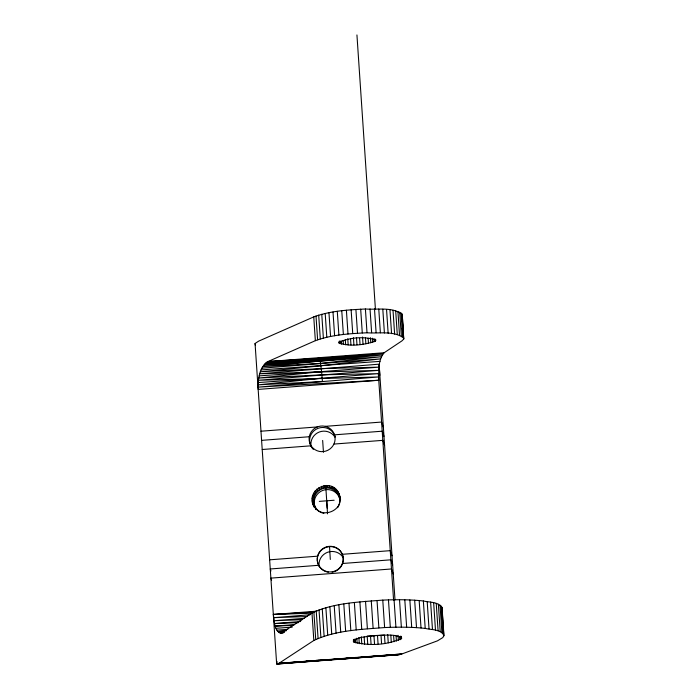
<?xml version="1.0" encoding="UTF-8"?>
<svg xmlns="http://www.w3.org/2000/svg" width="699" height="699" viewBox="0 0 699 699"><rect width="100%" height="100%" fill="white"/><g stroke="black" fill="none" stroke-linecap="round" stroke-linejoin="round"><path stroke-width="1.05" d="M403.847 338.22C394.114 330.382 378.867 333.729 367.01 332.776C349.64 333.641 331.824 334.655 315.354 340.684L267.909 361.566C258.971 367.325 257.914 379.697 258.158 389.404L378.762 380.256C378.744 371.108 377.879 360.134 384.17 352.742L401.986 340.841L403.716 339.067L402.248 314.428C392.506 306.599 377.268 309.945 365.402 308.993C348.041 309.858 330.216 310.872 313.755 316.9L258.63 341.156L255.065 343.489L276.664 664.05L397.268 654.893L401.855 653.976L437.504 640.826L442.825 637.575L443.935 635.478L442.091 608.034C439.042 601.577 429.378 602.494 423.358 600.965C409.885 599.48 396.298 599.541 382.772 600.109C358.998 602.057 333.904 602.721 311.981 613.032L281.968 632.691C273.982 633.268 274.41 620.092 273.318 614.473L316.787 611.171M277.066 661.551L276.664 664.05L401.855 653.976L278.988 663.299L277.442 663.971M401.567 638.493L401.61 637.864C393.921 633.373 383.76 635.644 375.153 635.601C368.024 636.903 358.91 636.116 353.327 641.219L353.537 641.831C368.626 646.243 387.307 645.133 401.567 638.493L401.427 636.431M403.716 339.067L402.248 314.428M312.864 503.455L314.454 507.457C303.165 489.781 333.231 475.145 339.574 495.311L337.757 491.414M313.414 505.054C308.119 490.602 330.243 479.968 338.316 493.013M441.777 609.074L442.091 608.034M285.498 663.028L277.922 663.604L339.635 658.895L334.236 659.236M401.488 316.158L402.117 315.284M375.302 341.156L375.948 340.037C364.563 336.088 349.928 337.434 338.901 342.309L338.832 342.851C350.085 346.992 364.013 344.991 375.302 341.156L375.162 339.094M443.935 635.478C440.886 629.03 431.222 629.939 425.21 628.41C411.737 626.924 398.142 626.986 384.616 627.553C360.841 629.502 335.756 630.175 313.834 640.485L278.988 663.299L399.566 654.622L278.219 663.718M367.753 644.242L367.193 636.003L384.441 635.033L384.992 643.263M261.898 368.181L380.658 358.875L320.981 365.813L260.377 371.781L321.287 368.591L379.033 367.15L321.592 371.615L258.761 378.037L321.881 374.839L378.613 373.624L322.16 378.176L258.071 384.852L322.422 381.567L378.613 376.953L258.429 380.273L378.753 370.33L259.74 373.773L379.452 364.144M266.808 362.161L383.201 353.633L263.706 365.21L381.427 356.735L320.684 363.349L262.772 366.608L382.274 354.97L264.694 363.996M286.441 630.725L277.879 631.573L284.406 631.083M284.231 632.062L278.875 632.56L284.318 632.149M343.925 658.51L348.224 658.126M352.514 657.742L355.73 657.453M362.169 656.877L364.319 656.684M283.112 632.805L279.906 633.076L283.165 632.831M339.461 659.279L387.779 655.321M389.928 655.146L396.368 654.622L389.955 655.103M310.295 614.718L273.615 617.68L307.149 616.527M304.144 618.335L274.043 620.729L302.055 619.716M300.657 621.516L274.602 623.552L298.525 622.626M319.303 501.384L334.139 500.239M294.655 624.6L275.284 626.094L293.597 625.325M276.061 628.314L292.296 627.073M287.665 662.862L303.908 661.621M306.066 661.464L313.65 660.878M315.817 660.712L322.309 660.223M324.476 660.057L332.06 659.48M334.218 659.314L339.635 658.895M380.003 361.366L261.094 369.911M260.972 431.213L317.285 426.94M325.271 426.338L381.584 422.056L383.367 427.185M261.592 440.361L309.273 436.744M334.506 434.83A13.045 12.827 -19.2 0 1 319.286 451.397A13.045 12.827 -19.2 0 1 312.497 430.252A13.045 12.827 -19.2 0 1 334.506 434.83L382.196 431.204L383.987 436.342M262.204 449.509L311.09 445.805M333.921 444.066L382.816 440.353L384.599 445.49M269.639 559.82L317.564 556.186M342.318 554.307L390.252 550.663L392.034 555.801M318.718 565.29L270.251 568.977L270.967 571.022M342.405 563.499L390.863 559.82L392.655 564.949M276.935 630.149L287.796 629.327M343.917 658.572L350.339 658.091M352.479 657.925L358.902 657.444M362.117 657.2L368.539 656.719M371.754 656.475L378.176 655.985M380.317 655.828L386.739 655.339M259.207 375.861L321.592 371.615L322.422 381.567L258.062 387.141L378.762 380.256M258.193 382.554L322.16 378.176M306.145 661.009L308.303 660.878M315.869 660.398L319.111 660.197M324.511 659.856L329.911 659.515M320.133 359.574L265.734 362.973L384.17 352.742L267.909 361.566L319.889 358.334L321.592 371.615M314.681 612.097L273.318 614.473L312.331 613.163M313.895 505.849C320.692 519.628 343.698 511.056 339.81 496.194M393.266 574.097L391.484 568.969L270.871 578.125L271.588 580.17M336.079 489.405L336.638 491.013M334.043 487.753L334.603 489.352M331.719 486.513L332.278 488.112M329.203 485.726L329.762 487.325M326.573 485.429L327.123 487.028M323.925 485.63L324.485 487.229M321.357 486.321L321.916 487.928M318.971 487.474L319.522 489.082M316.839 489.055L317.398 490.663M315.039 491.004L315.599 492.603M313.65 493.241L314.209 494.848M312.715 495.705L313.274 497.304M312.261 498.282L312.82 499.89M315.363 508.016L315.922 509.615M312.558 500.458L313.231 502.38M312.313 500.903L312.864 502.502M339.015 493.704L340.107 496.963M255.065 343.489L255.38 345.262M340.369 497.793L340.57 499.523M379.085 364.764L379.872 375.319M441.899 607.029L443.751 634.474M442.135 614.351L442.563 620.686M442.843 624.906L443.271 631.241M443.489 634.404L443.629 636.518M441.218 606.068L443.061 633.512M440.038 605.142L441.882 632.595M438.369 604.277L440.221 631.73M436.237 603.473L438.09 630.917M433.651 602.73L435.494 630.183M430.619 602.066L432.471 629.511M427.185 601.472L429.037 628.917M423.358 600.965L425.21 628.41M401.89 313.606L403.489 337.399M402.292 328.058L402.441 330.216M401.043 312.829L402.641 336.621M399.714 312.103L401.313 335.896M419.173 600.537L421.025 627.982M397.923 311.439L399.522 335.232M395.686 310.837L397.285 334.629M414.664 600.196L416.517 627.641M393.021 310.312L394.62 334.096M409.859 599.952L411.711 627.396M389.963 309.858L391.571 333.65M386.547 309.491L388.146 333.283M404.8 599.794L406.652 627.239M382.807 309.211L384.406 332.995M399.522 599.733L401.366 627.178M378.771 309.019L380.378 332.803M400.798 636.055L401.008 639.139M399.741 636.719L399.942 639.803M398.063 635.321L398.404 640.467M356.936 34.95L375.415 309.168M379.225 365.752L395.005 599.925M374.498 308.914L376.106 332.707M394.061 599.759L395.914 627.213M396.071 635.968L396.42 641.114M378.334 373.843L393.572 599.969M374.035 338.639L374.245 341.732M393.616 635.557L394.035 641.726M372.445 338.185L372.716 342.3M370.024 308.906L371.632 332.698M388.461 599.891L390.313 627.335M390.811 635.094L391.291 642.302M370.435 337.704L370.776 342.851M368.128 338.211L368.478 343.358M387.7 634.578L388.26 642.818M365.402 308.993L367.01 332.776M365.446 337.634L365.865 343.812M382.772 600.109L384.616 627.553M360.684 309.168L362.283 332.96M362.545 336.997L363.026 344.205M381.016 635.408L381.567 643.639M359.618 338.351L360.037 344.52M377.023 600.415L378.867 627.868M355.905 309.439L357.504 333.222M377.504 635.697L378.054 643.928M356.481 337.547L356.971 344.756M373.974 635.898L374.533 644.129M371.265 600.817L373.109 628.261M353.432 337.696L353.921 344.895M351.125 309.788L352.733 333.58M350.54 338.77L350.959 344.948M370.514 636.003L371.073 644.233M346.398 310.225L347.997 334.017M347.761 338.727L348.172 344.895M365.533 601.306L367.386 628.75M345.297 339.609L345.647 344.756M364.144 636.946L364.633 644.155M341.767 310.74L343.375 334.533M343.157 340.404L343.436 344.528M359.889 601.865L361.741 629.318M341.392 341.121L341.601 344.205M361.304 636.763L361.794 643.971M339.994 340.728L340.203 343.821M337.294 311.326L338.893 335.118M339.129 341.304L339.268 343.358M358.867 637.514L359.286 643.692M356.813 638.187L357.163 643.333M354.358 602.512L356.21 629.956M355.197 638.781L355.476 642.897M333.004 311.99L334.611 335.773M354.052 639.305L354.262 642.39M353.397 639.768L353.537 641.831M348.984 603.228L350.837 630.681M328.958 312.698L330.566 336.49M325.201 313.467L326.809 337.259M343.812 604.015L345.664 631.468M321.767 314.279L323.375 338.071M338.884 604.862L340.736 632.315M318.692 315.127L320.299 338.919M316.009 316.009L317.617 339.793M334.227 605.771L336.079 633.215M322.658 440.431L323.454 452.288M325.708 485.718L327.202 508.112M313.755 316.9L315.354 340.684M329.884 606.723L331.728 634.168M325.883 607.711L327.726 635.164M322.256 608.742L324.1 636.186M319.024 609.799L320.876 637.243M316.228 610.865L318.071 638.309M313.868 611.948L315.721 639.393M311.981 613.032L313.834 640.485M326.721 500.816L327.525 513.844M329.517 546.417L330.312 559.453M316.131 509.16A13.045 12.827 -19.2 0 1 322.58 490.488A13.045 12.827 -19.2 0 1 340.046 499.768M319.137 566.4A13.045 12.827 -19.2 0 1 343.13 557.514M311.029 446.093A13.045 12.827 -19.2 0 1 335.022 437.198M323.89 513.381A13.045 12.827 -19.2 0 1 314.445 496.674A13.045 12.827 -19.2 0 1 332.471 489.23A13.045 12.827 -19.2 0 1 337.643 507.701M313.362 449.44A13.045 12.827 -19.2 0 1 316.027 429.291A13.045 12.827 -19.2 0 1 335.118 436.622M328.399 572.175A13.045 12.827 -19.2 0 1 319.399 552.559A13.045 12.827 -19.2 0 1 341.304 552.446A13.045 12.827 -19.2 0 1 332.104 572.158M327.132 571.651A13.045 12.827 -19.2 0 0 342.693 555.399A13.045 12.827 -19.2 0 0 320.789 550.366A13.045 12.827 -19.2 0 0 327.132 571.651"/></g></svg>
